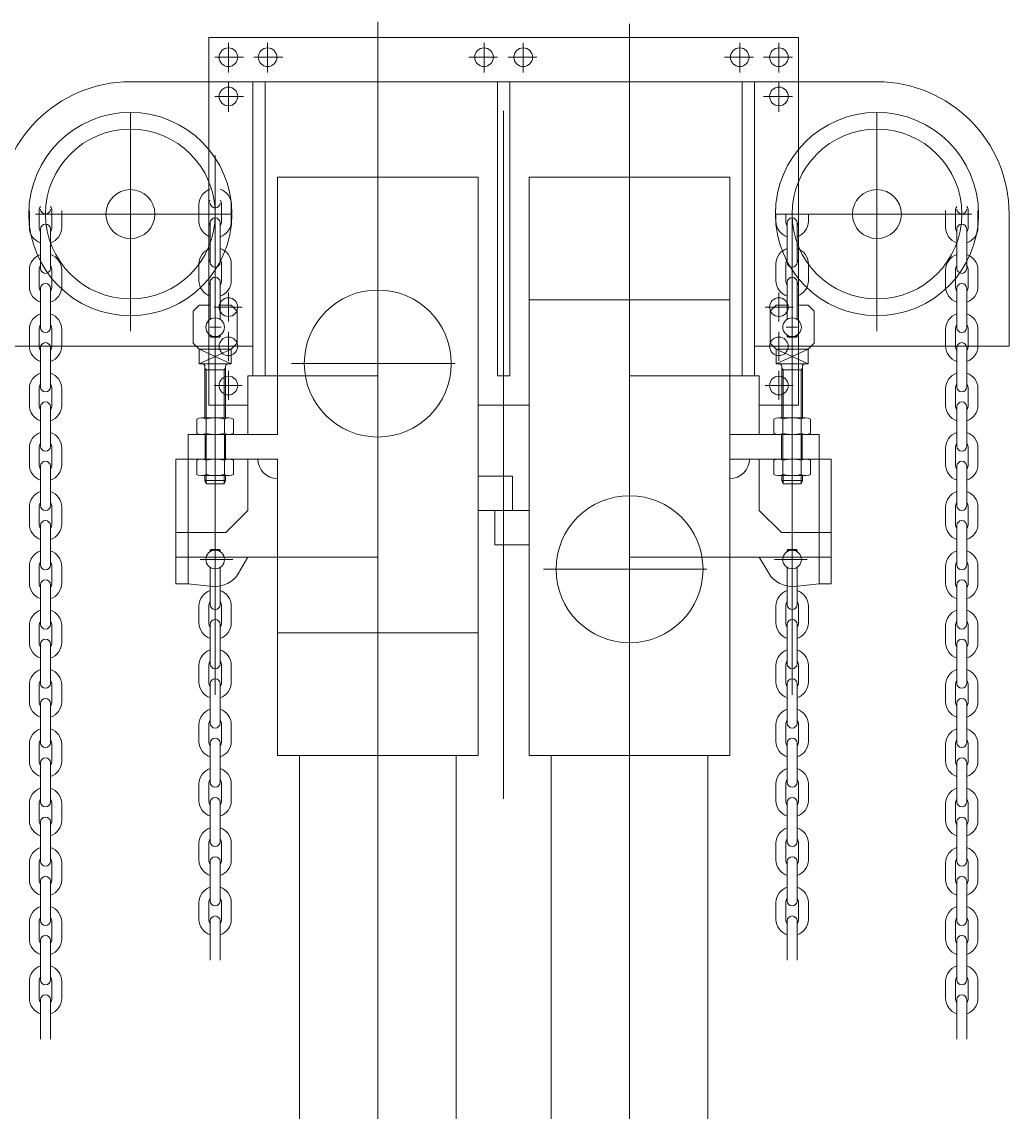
# Model space of a CAD drawing. Extents: x 475189 to 476029, y 1007718 to 1008015.
# Drawn here: x 475669.82 to 475680.63, y 1007773.97 to 1007785.9 of the extents above; entities that cross this region are included whole.
import ezdxf
from ezdxf.enums import TextEntityAlignment as Align

# ---------------------------------------------------------------- set-up
doc = ezdxf.new("R2010")
doc.units = 0
doc.header["$LTSCALE"] = 2
doc.header["$MEASUREMENT"] = 0
doc.layers.get('0').update_dxf_attribs({"linetype": 'CONTINUOUS', "lineweight": 0})
doc.layers.add('R.B', color=6, linetype='CONTINUOUS', lineweight=0)
doc.layers.add('TEXT', color=1, linetype='CONTINUOUS', lineweight=0)
doc.styles.add('ROMANS', font='ROMANS.SHX')
doc.styles.add('XT03_5', font='romans', dxfattribs={"width": 0.6, "height": 87.5})

# ---------------------------------------------------------------- blocks, each defined once
blk = doc.blocks.new('EXISTING')
at = {"color": 8}
for p, q in [((475673.721, 1007785.9), (475673.721, 1007758.638)), ((475676.477, 1007785.88), (475676.477, 1007758.583)), ((475671.872, 1007785.727), (475678.326, 1007785.727)), ((475671.872, 1007781.707), (475671.872, 1007785.727)), ((475672.086, 1007785.669), (475672.086, 1007785.346)), ((475672.515, 1007785.669), (475672.515, 1007785.346)), ((475674.884, 1007785.669), (475674.884, 1007785.346)), ((475675.313, 1007785.669), (475675.313, 1007785.346)), ((475677.683, 1007785.669), (475677.683, 1007785.346)), ((475678.112, 1007785.669), (475678.112, 1007785.346)), ((475678.326, 1007781.707), (475678.326, 1007785.727)), ((475671.937, 1007785.513), (475672.253, 1007785.513)), ((475672.366, 1007785.513), (475672.682, 1007785.513)), ((475675.033, 1007785.513), (475674.718, 1007785.513)), ((475675.462, 1007785.513), (475675.147, 1007785.513)), ((475677.832, 1007785.513), (475677.516, 1007785.513)), ((475678.261, 1007785.513), (475677.945, 1007785.513)), ((475672.354, 1007785.245), (475671.013, 1007785.245)), ((475672.086, 1007785.24), (475672.086, 1007784.917)), ((475672.354, 1007785.245), (475677.844, 1007785.245)), ((475672.354, 1007782.028), (475672.354, 1007785.245)), ((475672.488, 1007782.028), (475672.488, 1007785.245)), ((475675.032, 1007782.028), (475675.032, 1007785.245)), ((475675.166, 1007782.028), (475675.166, 1007785.245)), ((475677.71, 1007782.028), (475677.71, 1007785.245)), ((475677.844, 1007785.245), (475679.185, 1007785.245)), ((475677.844, 1007782.028), (475677.844, 1007785.245)), ((475678.112, 1007785.24), (475678.112, 1007784.917)), ((475671.937, 1007785.084), (475672.253, 1007785.084)), ((475678.261, 1007785.084), (475677.945, 1007785.084)), ((475671.013, 1007784.902), (475671.013, 1007782.517)), ((475675.099, 1007784.928), (475675.099, 1007777.401)), ((475679.185, 1007784.902), (475679.185, 1007782.517)), ((475671.941, 1007784.436), (475671.941, 1007778.539)), ((475672.622, 1007784.199), (475674.82, 1007784.199)), ((475672.622, 1007784.199), (475672.622, 1007782.028)), ((475674.82, 1007784.199), (475674.82, 1007777.873)), ((475675.378, 1007784.199), (475675.378, 1007777.873)), ((475677.576, 1007784.199), (475675.378, 1007784.199)), ((475677.576, 1007784.199), (475677.576, 1007782.028)), ((475671.764, 1007783.902), (475671.764, 1007783.717)), ((475671.871, 1007783.902), (475671.871, 1007783.717)), ((475672.011, 1007783.902), (475672.011, 1007783.717)), ((475672.118, 1007783.902), (475672.118, 1007783.717)), ((475678.326, 1007783.902), (475678.326, 1007783.717)), ((475669.907, 1007783.835), (475669.907, 1007783.65)), ((475669.974, 1007783.797), (475672.118, 1007783.797)), ((475670.014, 1007783.835), (475670.014, 1007783.65)), ((475670.153, 1007783.835), (475670.153, 1007783.65)), ((475670.261, 1007783.835), (475670.261, 1007783.65)), ((475680.224, 1007783.797), (475678.08, 1007783.797)), ((475678.08, 1007783.797), (475678.08, 1007783.717)), ((475678.187, 1007783.797), (475678.187, 1007783.717)), ((475678.256, 1007783.797), (475678.256, 1007778.539)), ((475678.434, 1007783.797), (475678.434, 1007783.717)), ((475679.937, 1007783.835), (475679.937, 1007783.65)), ((475680.044, 1007783.835), (475680.044, 1007783.65)), ((475680.184, 1007783.835), (475680.184, 1007783.65)), ((475680.291, 1007783.835), (475680.291, 1007783.65)), ((475680.633, 1007782.35), (475680.633, 1007783.797)), ((475670.03, 1007783.634), (475670.03, 1007783.202)), ((475670.137, 1007783.634), (475670.137, 1007783.202)), ((475671.888, 1007783.269), (475671.888, 1007783.701)), ((475671.995, 1007783.269), (475671.995, 1007783.701)), ((475678.203, 1007783.269), (475678.203, 1007783.701)), ((475678.31, 1007783.269), (475678.31, 1007783.701)), ((475680.06, 1007783.634), (475680.06, 1007783.202)), ((475680.168, 1007783.634), (475680.168, 1007783.202)), ((475669.907, 1007783.186), (475669.907, 1007783.001)), ((475670.014, 1007783.186), (475670.014, 1007783.001)), ((475670.153, 1007783.186), (475670.153, 1007783.001)), ((475670.261, 1007783.186), (475670.261, 1007783.001)), ((475671.764, 1007783.068), (475671.764, 1007783.253)), ((475671.871, 1007783.068), (475671.871, 1007783.253)), ((475672.011, 1007783.068), (475672.011, 1007783.253)), ((475672.118, 1007783.068), (475672.118, 1007783.253)), ((475678.08, 1007783.068), (475678.08, 1007783.253)), ((475678.187, 1007783.068), (475678.187, 1007783.253)), ((475678.326, 1007783.068), (475678.326, 1007783.253)), ((475678.434, 1007783.068), (475678.434, 1007783.253)), ((475679.937, 1007783.186), (475679.937, 1007783.001)), ((475680.044, 1007783.186), (475680.044, 1007783.001)), ((475680.184, 1007783.186), (475680.184, 1007783.001)), ((475680.291, 1007783.186), (475680.291, 1007783.001)), ((475671.888, 1007783.052), (475671.888, 1007782.646)), ((475671.995, 1007783.052), (475671.995, 1007782.646)), ((475678.203, 1007783.052), (475678.203, 1007782.646)), ((475678.31, 1007783.052), (475678.31, 1007782.646)), ((475670.03, 1007782.985), (475670.03, 1007782.554)), ((475670.137, 1007782.985), (475670.137, 1007782.554)), ((475672.086, 1007782.939), (475672.086, 1007782.62)), ((475678.112, 1007782.939), (475678.112, 1007782.62)), ((475680.06, 1007782.985), (475680.06, 1007782.554)), ((475680.168, 1007782.985), (475680.168, 1007782.554)), ((475671.767, 1007782.8), (475671.7, 1007782.733)), ((475671.767, 1007782.8), (475671.888, 1007782.8)), ((475671.995, 1007782.8), (475672.116, 1007782.8)), ((475672.116, 1007782.8), (475672.183, 1007782.733)), ((475677.576, 1007782.859), (475675.378, 1007782.859)), ((475678.082, 1007782.8), (475678.015, 1007782.733)), ((475678.203, 1007782.8), (475678.082, 1007782.8)), ((475678.431, 1007782.8), (475678.31, 1007782.8)), ((475678.431, 1007782.8), (475678.498, 1007782.733)), ((475671.7, 1007782.733), (475671.7, 1007782.385)), ((475671.929, 1007782.779), (475672.237, 1007782.779)), ((475672.183, 1007782.733), (475672.183, 1007782.385)), ((475678.269, 1007782.779), (475677.961, 1007782.779)), ((475678.015, 1007782.733), (475678.015, 1007782.385)), ((475678.498, 1007782.733), (475678.498, 1007782.385)), ((475671.884, 1007782.559), (475672.007, 1007782.559)), ((475678.314, 1007782.559), (475678.19, 1007782.559)), ((475669.907, 1007782.538), (475669.907, 1007782.353)), ((475670.014, 1007782.538), (475670.014, 1007782.353)), ((475670.153, 1007782.538), (475670.153, 1007782.353)), ((475670.261, 1007782.538), (475670.261, 1007782.353)), ((475671.888, 1007782.473), (475671.888, 1007782.457)), ((475671.888, 1007782.457), (475671.896, 1007782.449)), ((475671.995, 1007782.457), (475671.888, 1007782.457)), ((475671.987, 1007782.449), (475671.896, 1007782.449)), ((475671.987, 1007782.449), (475671.995, 1007782.457)), ((475671.995, 1007782.472), (475671.995, 1007782.457)), ((475672.086, 1007782.51), (475672.086, 1007782.192)), ((475678.112, 1007782.51), (475678.112, 1007782.192)), ((475678.203, 1007782.472), (475678.203, 1007782.457)), ((475678.203, 1007782.457), (475678.31, 1007782.457)), ((475678.211, 1007782.449), (475678.203, 1007782.457)), ((475678.211, 1007782.449), (475678.302, 1007782.449)), ((475678.31, 1007782.457), (475678.302, 1007782.449)), ((475678.31, 1007782.473), (475678.31, 1007782.457)), ((475679.937, 1007782.538), (475679.937, 1007782.353)), ((475680.044, 1007782.538), (475680.044, 1007782.353)), ((475680.184, 1007782.538), (475680.184, 1007782.353)), ((475680.291, 1007782.538), (475680.291, 1007782.353)), ((475669.565, 1007782.35), (475672.354, 1007782.35)), ((475670.03, 1007782.337), (475670.03, 1007781.905)), ((475670.137, 1007782.337), (475670.137, 1007781.905)), ((475671.767, 1007782.318), (475671.7, 1007782.385)), ((475672.116, 1007782.318), (475671.767, 1007782.157)), ((475672.116, 1007782.157), (475671.767, 1007782.318)), ((475671.767, 1007782.318), (475672.116, 1007782.318)), ((475671.767, 1007782.157), (475671.767, 1007782.318)), ((475671.929, 1007782.35), (475672.237, 1007782.35)), ((475672.116, 1007782.318), (475672.183, 1007782.385)), ((475672.116, 1007782.157), (475672.116, 1007782.318)), ((475680.633, 1007782.35), (475677.844, 1007782.35)), ((475678.269, 1007782.35), (475677.961, 1007782.35)), ((475678.082, 1007782.318), (475678.015, 1007782.385)), ((475678.431, 1007782.318), (475678.082, 1007782.318)), ((475678.082, 1007782.157), (475678.431, 1007782.318)), ((475678.082, 1007782.318), (475678.431, 1007782.157)), ((475678.082, 1007782.157), (475678.082, 1007782.318)), ((475678.431, 1007782.318), (475678.498, 1007782.385)), ((475678.431, 1007782.157), (475678.431, 1007782.318)), ((475680.06, 1007782.337), (475680.06, 1007781.905)), ((475680.168, 1007782.337), (475680.168, 1007781.905)), ((475671.767, 1007782.157), (475672.116, 1007782.157)), ((475671.829, 1007781.567), (475671.829, 1007782.13)), ((475671.829, 1007782.093), (475672.054, 1007782.093)), ((475671.842, 1007781.567), (475671.842, 1007782.093)), ((475672.041, 1007781.567), (475672.041, 1007782.093)), ((475672.054, 1007781.567), (475672.054, 1007782.13)), ((475672.086, 1007782.081), (475672.086, 1007781.766)), ((475672.778, 1007782.162), (475674.568, 1007782.162)), ((475678.431, 1007782.157), (475678.082, 1007782.157)), ((475678.112, 1007782.081), (475678.112, 1007781.766)), ((475678.144, 1007781.567), (475678.144, 1007782.13)), ((475678.369, 1007782.093), (475678.144, 1007782.093)), ((475678.157, 1007781.567), (475678.157, 1007782.093)), ((475678.356, 1007781.567), (475678.356, 1007782.093)), ((475678.369, 1007781.567), (475678.369, 1007782.13)), ((475672.3, 1007782.028), (475673.721, 1007782.028)), ((475672.3, 1007782.028), (475672.3, 1007781.385)), ((475672.3, 1007782.028), (475672.622, 1007782.028)), ((475672.622, 1007782.028), (475672.622, 1007781.385)), ((475673.721, 1007782.028), (475673.721, 1007780.045)), ((475675.032, 1007782.028), (475675.166, 1007782.028)), ((475676.477, 1007782.028), (475676.477, 1007780.045)), ((475677.897, 1007782.028), (475676.477, 1007782.028)), ((475677.576, 1007782.028), (475677.576, 1007781.385)), ((475677.576, 1007782.028), (475677.897, 1007782.028)), ((475677.897, 1007782.028), (475677.897, 1007781.385)), ((475669.907, 1007781.889), (475669.907, 1007781.704)), ((475670.014, 1007781.889), (475670.014, 1007781.704)), ((475670.153, 1007781.889), (475670.153, 1007781.704)), ((475670.261, 1007781.889), (475670.261, 1007781.704)), ((475671.929, 1007781.921), (475672.237, 1007781.921)), ((475678.269, 1007781.921), (475677.961, 1007781.921)), ((475679.937, 1007781.889), (475679.937, 1007781.704)), ((475680.044, 1007781.889), (475680.044, 1007781.704)), ((475680.184, 1007781.889), (475680.184, 1007781.704)), ((475680.291, 1007781.889), (475680.291, 1007781.704)), ((475670.03, 1007781.688), (475670.03, 1007781.256)), ((475670.137, 1007781.688), (475670.137, 1007781.256)), ((475671.872, 1007781.707), (475672.3, 1007781.707)), ((475674.82, 1007781.707), (475675.378, 1007781.707)), ((475677.897, 1007781.707), (475678.326, 1007781.707)), ((475680.06, 1007781.688), (475680.06, 1007781.256)), ((475680.168, 1007781.688), (475680.168, 1007781.256)), ((475671.74, 1007781.398), (475671.74, 1007781.554)), ((475672.092, 1007781.567), (475671.79, 1007781.567)), ((475671.841, 1007781.398), (475671.841, 1007781.554)), ((475672.042, 1007781.398), (475672.042, 1007781.554)), ((475672.142, 1007781.554), (475672.142, 1007781.398)), ((475678.055, 1007781.554), (475678.055, 1007781.398)), ((475678.106, 1007781.567), (475678.407, 1007781.567)), ((475678.156, 1007781.398), (475678.156, 1007781.554)), ((475678.357, 1007781.398), (475678.357, 1007781.554)), ((475678.458, 1007781.398), (475678.458, 1007781.554)), ((475671.646, 1007781.385), (475671.646, 1007779.75)), ((475671.646, 1007781.385), (475672.622, 1007781.385)), ((475671.83, 1007781.385), (475671.83, 1007781.117)), ((475671.843, 1007781.385), (475671.843, 1007781.117)), ((475672.042, 1007781.385), (475672.042, 1007781.117)), ((475672.055, 1007781.385), (475672.055, 1007781.117)), ((475677.576, 1007781.385), (475677.576, 1007781.117)), ((475678.551, 1007781.385), (475677.576, 1007781.385)), ((475678.142, 1007781.385), (475678.142, 1007781.117)), ((475678.155, 1007781.385), (475678.155, 1007781.117)), ((475678.354, 1007781.385), (475678.354, 1007781.117)), ((475678.367, 1007781.385), (475678.367, 1007781.117)), ((475678.551, 1007781.385), (475678.551, 1007779.75)), ((475669.907, 1007781.24), (475669.907, 1007781.055)), ((475670.014, 1007781.24), (475670.014, 1007781.055)), ((475670.153, 1007781.24), (475670.153, 1007781.055)), ((475670.261, 1007781.24), (475670.261, 1007781.055)), ((475679.937, 1007781.24), (475679.937, 1007781.055)), ((475680.044, 1007781.24), (475680.044, 1007781.055)), ((475680.184, 1007781.24), (475680.184, 1007781.055)), ((475680.291, 1007781.24), (475680.291, 1007781.055)), ((475670.03, 1007781.039), (475670.03, 1007780.608)), ((475670.137, 1007781.039), (475670.137, 1007780.608)), ((475671.512, 1007781.117), (475671.512, 1007779.75)), ((475671.512, 1007781.117), (475672.622, 1007781.117)), ((475671.74, 1007781.103), (475671.74, 1007780.948)), ((475671.841, 1007781.103), (475671.841, 1007780.948)), ((475672.042, 1007781.103), (475672.042, 1007780.948)), ((475672.142, 1007780.948), (475672.142, 1007781.103)), ((475672.3, 1007781.117), (475672.3, 1007780.554)), ((475672.622, 1007781.117), (475672.622, 1007780.045)), ((475677.576, 1007781.117), (475677.576, 1007780.045)), ((475678.685, 1007781.117), (475677.576, 1007781.117)), ((475677.897, 1007781.117), (475677.897, 1007780.554)), ((475678.055, 1007780.948), (475678.055, 1007781.103)), ((475678.156, 1007781.103), (475678.156, 1007780.948)), ((475678.357, 1007781.103), (475678.357, 1007780.948)), ((475678.458, 1007781.103), (475678.458, 1007780.948)), ((475678.685, 1007781.117), (475678.685, 1007779.75)), ((475680.06, 1007781.039), (475680.06, 1007780.608)), ((475680.168, 1007781.039), (475680.168, 1007780.608)), ((475672.092, 1007780.935), (475671.79, 1007780.935)), ((475671.829, 1007780.881), (475671.829, 1007780.935)), ((475671.829, 1007780.881), (475671.842, 1007780.846)), ((475671.829, 1007780.881), (475672.054, 1007780.881)), ((475671.842, 1007780.894), (475671.842, 1007780.935)), ((475671.842, 1007780.846), (475671.842, 1007780.927)), ((475672.041, 1007780.846), (475672.041, 1007780.935)), ((475672.054, 1007780.881), (475672.041, 1007780.846)), ((475672.054, 1007780.881), (475672.054, 1007780.935)), ((475674.82, 1007780.929), (475675.195, 1007780.929)), ((475675.195, 1007780.929), (475675.195, 1007780.554)), ((475678.106, 1007780.935), (475678.407, 1007780.935)), ((475678.144, 1007780.881), (475678.144, 1007780.935)), ((475678.369, 1007780.881), (475678.144, 1007780.881)), ((475678.144, 1007780.881), (475678.157, 1007780.846)), ((475678.157, 1007780.846), (475678.157, 1007780.935)), ((475678.356, 1007780.894), (475678.356, 1007780.935)), ((475678.356, 1007780.846), (475678.356, 1007780.927)), ((475678.369, 1007780.881), (475678.356, 1007780.846)), ((475678.369, 1007780.881), (475678.369, 1007780.935)), ((475671.842, 1007780.846), (475672.041, 1007780.846)), ((475678.356, 1007780.846), (475678.157, 1007780.846)), ((475669.907, 1007780.592), (475669.907, 1007780.407)), ((475670.014, 1007780.592), (475670.014, 1007780.407)), ((475670.153, 1007780.592), (475670.153, 1007780.407)), ((475670.261, 1007780.592), (475670.261, 1007780.407)), ((475672.3, 1007780.554), (475672.059, 1007780.313)), ((475674.82, 1007780.554), (475675.378, 1007780.554)), ((475675.002, 1007780.554), (475675.002, 1007780.179)), ((475677.897, 1007780.554), (475678.139, 1007780.313)), ((475679.937, 1007780.592), (475679.937, 1007780.407)), ((475680.044, 1007780.592), (475680.044, 1007780.407)), ((475680.184, 1007780.592), (475680.184, 1007780.407)), ((475680.291, 1007780.592), (475680.291, 1007780.407)), ((475670.03, 1007780.39), (475670.03, 1007779.959)), ((475670.137, 1007780.39), (475670.137, 1007779.959)), ((475671.512, 1007780.313), (475672.059, 1007780.313)), ((475678.685, 1007780.313), (475678.139, 1007780.313)), ((475680.06, 1007780.39), (475680.06, 1007779.959)), ((475680.168, 1007780.39), (475680.168, 1007779.959)), ((475675.002, 1007780.179), (475675.378, 1007780.179)), ((475671.512, 1007780.045), (475672.3, 1007780.045)), ((475671.888, 1007780.12), (475671.896, 1007780.128)), ((475671.995, 1007780.12), (475671.888, 1007780.12)), ((475671.888, 1007780.104), (475671.888, 1007780.12)), ((475671.987, 1007780.128), (475671.896, 1007780.128)), ((475671.987, 1007780.128), (475671.995, 1007780.12)), ((475671.995, 1007780.105), (475671.995, 1007780.12)), ((475672.3, 1007780.045), (475672.197, 1007779.869)), ((475672.3, 1007780.045), (475673.721, 1007780.045)), ((475672.622, 1007780.045), (475672.622, 1007777.873)), ((475677.897, 1007780.045), (475676.477, 1007780.045)), ((475677.576, 1007780.045), (475677.576, 1007777.873)), ((475678.685, 1007780.045), (475677.897, 1007780.045)), ((475677.897, 1007780.045), (475678.001, 1007779.869)), ((475678.211, 1007780.128), (475678.203, 1007780.12)), ((475678.203, 1007780.12), (475678.31, 1007780.12)), ((475678.203, 1007780.105), (475678.203, 1007780.12)), ((475678.211, 1007780.128), (475678.302, 1007780.128)), ((475678.31, 1007780.12), (475678.302, 1007780.128)), ((475678.31, 1007780.104), (475678.31, 1007780.12)), ((475669.907, 1007779.943), (475669.907, 1007779.758)), ((475670.014, 1007779.943), (475670.014, 1007779.758)), ((475670.153, 1007779.943), (475670.153, 1007779.758)), ((475670.261, 1007779.943), (475670.261, 1007779.758)), ((475671.776, 1007780.018), (475672.135, 1007780.018)), ((475671.888, 1007779.525), (475671.888, 1007779.931)), ((475671.995, 1007779.525), (475671.995, 1007779.931)), ((475678.422, 1007780.018), (475678.063, 1007780.018)), ((475678.203, 1007779.525), (475678.203, 1007779.931)), ((475678.31, 1007779.525), (475678.31, 1007779.931)), ((475679.937, 1007779.943), (475679.937, 1007779.758)), ((475680.044, 1007779.943), (475680.044, 1007779.758)), ((475680.184, 1007779.943), (475680.184, 1007779.758)), ((475680.291, 1007779.943), (475680.291, 1007779.758)), ((475675.534, 1007779.911), (475677.324, 1007779.911)), ((475670.03, 1007779.742), (475670.03, 1007779.31)), ((475670.137, 1007779.742), (475670.137, 1007779.31)), ((475671.512, 1007779.75), (475671.646, 1007779.75)), ((475671.646, 1007779.75), (475671.915, 1007779.724)), ((475678.551, 1007779.75), (475678.283, 1007779.724)), ((475678.685, 1007779.75), (475678.551, 1007779.75)), ((475680.06, 1007779.742), (475680.06, 1007779.31)), ((475680.168, 1007779.742), (475680.168, 1007779.31)), ((475671.764, 1007779.509), (475671.764, 1007779.324)), ((475671.871, 1007779.509), (475671.871, 1007779.324)), ((475672.011, 1007779.509), (475672.011, 1007779.324)), ((475672.118, 1007779.509), (475672.118, 1007779.324)), ((475678.08, 1007779.509), (475678.08, 1007779.324)), ((475678.187, 1007779.509), (475678.187, 1007779.324)), ((475678.326, 1007779.509), (475678.326, 1007779.324)), ((475678.434, 1007779.509), (475678.434, 1007779.324)), ((475669.907, 1007779.294), (475669.907, 1007779.109)), ((475670.014, 1007779.294), (475670.014, 1007779.109)), ((475670.153, 1007779.294), (475670.153, 1007779.109)), ((475670.261, 1007779.294), (475670.261, 1007779.109)), ((475671.888, 1007779.308), (475671.888, 1007778.876)), ((475671.995, 1007779.308), (475671.995, 1007778.876)), ((475672.622, 1007779.214), (475674.82, 1007779.214)), ((475678.203, 1007779.308), (475678.203, 1007778.876)), ((475678.31, 1007779.308), (475678.31, 1007778.876)), ((475679.937, 1007779.294), (475679.937, 1007779.109)), ((475680.044, 1007779.294), (475680.044, 1007779.109)), ((475680.184, 1007779.294), (475680.184, 1007779.109)), ((475680.291, 1007779.294), (475680.291, 1007779.109)), ((475670.03, 1007779.093), (475670.03, 1007778.662)), ((475670.137, 1007779.093), (475670.137, 1007778.662)), ((475680.06, 1007779.093), (475680.06, 1007778.662)), ((475680.168, 1007779.093), (475680.168, 1007778.662)), ((475671.764, 1007778.86), (475671.764, 1007778.675)), ((475671.871, 1007778.86), (475671.871, 1007778.675)), ((475672.011, 1007778.86), (475672.011, 1007778.675)), ((475672.118, 1007778.86), (475672.118, 1007778.675)), ((475678.08, 1007778.86), (475678.08, 1007778.675)), ((475678.187, 1007778.86), (475678.187, 1007778.675)), ((475678.326, 1007778.86), (475678.326, 1007778.675)), ((475678.434, 1007778.86), (475678.434, 1007778.675)), ((475669.907, 1007778.645), (475669.907, 1007778.461)), ((475670.014, 1007778.645), (475670.014, 1007778.461)), ((475670.153, 1007778.645), (475670.153, 1007778.461)), ((475670.261, 1007778.645), (475670.261, 1007778.461)), ((475671.888, 1007778.659), (475671.888, 1007778.227)), ((475671.995, 1007778.659), (475671.995, 1007778.227)), ((475678.203, 1007778.659), (475678.203, 1007778.227)), ((475678.31, 1007778.659), (475678.31, 1007778.227)), ((475679.937, 1007778.645), (475679.937, 1007778.461)), ((475680.044, 1007778.645), (475680.044, 1007778.461)), ((475680.184, 1007778.645), (475680.184, 1007778.461)), ((475680.291, 1007778.645), (475680.291, 1007778.461)), ((475670.03, 1007778.444), (475670.03, 1007778.013)), ((475670.137, 1007778.444), (475670.137, 1007778.013)), ((475680.06, 1007778.444), (475680.06, 1007778.013)), ((475680.168, 1007778.444), (475680.168, 1007778.013)), ((475671.764, 1007778.211), (475671.764, 1007778.026)), ((475671.871, 1007778.211), (475671.871, 1007778.026)), ((475672.011, 1007778.211), (475672.011, 1007778.026)), ((475672.118, 1007778.211), (475672.118, 1007778.026)), ((475678.08, 1007778.211), (475678.08, 1007778.026)), ((475678.187, 1007778.211), (475678.187, 1007778.026)), ((475678.326, 1007778.211), (475678.326, 1007778.026)), ((475678.434, 1007778.211), (475678.434, 1007778.026)), ((475669.907, 1007777.997), (475669.907, 1007777.812)), ((475670.014, 1007777.997), (475670.014, 1007777.812)), ((475670.153, 1007777.997), (475670.153, 1007777.812)), ((475670.261, 1007777.997), (475670.261, 1007777.812)), ((475671.888, 1007778.01), (475671.888, 1007777.579)), ((475671.995, 1007778.01), (475671.995, 1007777.579)), ((475678.203, 1007778.01), (475678.203, 1007777.579)), ((475678.31, 1007778.01), (475678.31, 1007777.579)), ((475679.937, 1007777.997), (475679.937, 1007777.812)), ((475680.044, 1007777.997), (475680.044, 1007777.812)), ((475680.184, 1007777.997), (475680.184, 1007777.812)), ((475680.291, 1007777.997), (475680.291, 1007777.812)), ((475670.03, 1007777.796), (475670.03, 1007777.364)), ((475670.137, 1007777.796), (475670.137, 1007777.364)), ((475672.622, 1007777.873), (475674.82, 1007777.873)), ((475672.863, 1007777.873), (475672.863, 1007765.436)), ((475674.579, 1007777.873), (475674.579, 1007765.436)), ((475677.576, 1007777.873), (475675.378, 1007777.873)), ((475675.619, 1007777.873), (475675.619, 1007765.436)), ((475677.334, 1007777.873), (475677.334, 1007765.436)), ((475680.06, 1007777.796), (475680.06, 1007777.364)), ((475680.168, 1007777.796), (475680.168, 1007777.364)), ((475671.764, 1007777.563), (475671.764, 1007777.378)), ((475671.871, 1007777.563), (475671.871, 1007777.378)), ((475672.011, 1007777.563), (475672.011, 1007777.378)), ((475672.118, 1007777.563), (475672.118, 1007777.378)), ((475678.08, 1007777.563), (475678.08, 1007777.378)), ((475678.187, 1007777.563), (475678.187, 1007777.378)), ((475678.326, 1007777.563), (475678.326, 1007777.378)), ((475678.434, 1007777.563), (475678.434, 1007777.378)), ((475669.907, 1007777.348), (475669.907, 1007777.163)), ((475670.014, 1007777.348), (475670.014, 1007777.163)), ((475670.153, 1007777.348), (475670.153, 1007777.163)), ((475670.261, 1007777.348), (475670.261, 1007777.163)), ((475671.888, 1007777.362), (475671.888, 1007776.93)), ((475671.995, 1007777.362), (475671.995, 1007776.93)), ((475678.203, 1007777.362), (475678.203, 1007776.93)), ((475678.31, 1007777.362), (475678.31, 1007776.93)), ((475679.937, 1007777.348), (475679.937, 1007777.163)), ((475680.044, 1007777.348), (475680.044, 1007777.163)), ((475680.184, 1007777.348), (475680.184, 1007777.163)), ((475680.291, 1007777.348), (475680.291, 1007777.163)), ((475670.03, 1007777.147), (475670.03, 1007776.716)), ((475670.137, 1007777.147), (475670.137, 1007776.716)), ((475680.06, 1007777.147), (475680.06, 1007776.716)), ((475680.168, 1007777.147), (475680.168, 1007776.716)), ((475671.764, 1007776.914), (475671.764, 1007776.729)), ((475671.871, 1007776.914), (475671.871, 1007776.729)), ((475672.011, 1007776.914), (475672.011, 1007776.729)), ((475672.118, 1007776.914), (475672.118, 1007776.729)), ((475678.08, 1007776.914), (475678.08, 1007776.729)), ((475678.187, 1007776.914), (475678.187, 1007776.729)), ((475678.326, 1007776.914), (475678.326, 1007776.729)), ((475678.434, 1007776.914), (475678.434, 1007776.729)), ((475671.888, 1007776.713), (475671.888, 1007776.281)), ((475671.995, 1007776.713), (475671.995, 1007776.281)), ((475678.203, 1007776.713), (475678.203, 1007776.281)), ((475678.31, 1007776.713), (475678.31, 1007776.281)), ((475669.907, 1007776.699), (475669.907, 1007776.514)), ((475670.014, 1007776.699), (475670.014, 1007776.514)), ((475670.153, 1007776.699), (475670.153, 1007776.514)), ((475670.261, 1007776.699), (475670.261, 1007776.514)), ((475679.937, 1007776.699), (475679.937, 1007776.514)), ((475680.044, 1007776.699), (475680.044, 1007776.514)), ((475680.184, 1007776.699), (475680.184, 1007776.514)), ((475680.291, 1007776.699), (475680.291, 1007776.514)), ((475670.03, 1007776.498), (475670.03, 1007776.067)), ((475670.137, 1007776.498), (475670.137, 1007776.067)), ((475680.06, 1007776.498), (475680.06, 1007776.067)), ((475680.168, 1007776.498), (475680.168, 1007776.067)), ((475671.764, 1007776.265), (475671.764, 1007776.08)), ((475671.871, 1007776.265), (475671.871, 1007776.08)), ((475672.011, 1007776.265), (475672.011, 1007776.08)), ((475672.118, 1007776.265), (475672.118, 1007776.08)), ((475678.08, 1007776.265), (475678.08, 1007776.08)), ((475678.187, 1007776.265), (475678.187, 1007776.08)), ((475678.326, 1007776.265), (475678.326, 1007776.08)), ((475678.434, 1007776.265), (475678.434, 1007776.08)), ((475669.907, 1007776.051), (475669.907, 1007775.866)), ((475670.014, 1007776.051), (475670.014, 1007775.866)), ((475670.153, 1007776.051), (475670.153, 1007775.866)), ((475670.261, 1007776.051), (475670.261, 1007775.866)), ((475671.888, 1007776.064), (475671.888, 1007775.633)), ((475671.995, 1007776.064), (475671.995, 1007775.633)), ((475678.203, 1007776.064), (475678.203, 1007775.633)), ((475678.31, 1007776.064), (475678.31, 1007775.633)), ((475679.937, 1007776.051), (475679.937, 1007775.866)), ((475680.044, 1007776.051), (475680.044, 1007775.866)), ((475680.184, 1007776.051), (475680.184, 1007775.866)), ((475680.291, 1007776.051), (475680.291, 1007775.866)), ((475670.03, 1007775.85), (475670.03, 1007775.418)), ((475670.137, 1007775.85), (475670.137, 1007775.418)), ((475680.06, 1007775.85), (475680.06, 1007775.418)), ((475680.168, 1007775.85), (475680.168, 1007775.418)), ((475669.907, 1007775.402), (475669.907, 1007775.217)), ((475670.014, 1007775.402), (475670.014, 1007775.217)), ((475670.153, 1007775.402), (475670.153, 1007775.217)), ((475670.261, 1007775.402), (475670.261, 1007775.217)), ((475679.937, 1007775.402), (475679.937, 1007775.217)), ((475680.044, 1007775.402), (475680.044, 1007775.217)), ((475680.184, 1007775.402), (475680.184, 1007775.217)), ((475680.291, 1007775.402), (475680.291, 1007775.217)), ((475670.03, 1007775.201), (475670.03, 1007774.769)), ((475670.137, 1007775.201), (475670.137, 1007774.769)), ((475680.06, 1007775.201), (475680.06, 1007774.769)), ((475680.168, 1007775.201), (475680.168, 1007774.769))]:
    blk.add_line(p, q, dxfattribs=at)
for centre, radius in [((475672.086, 1007785.513), 0.102), ((475672.515, 1007785.513), 0.102), ((475674.884, 1007785.513), 0.102), ((475675.313, 1007785.513), 0.102), ((475677.683, 1007785.513), 0.102), ((475678.112, 1007785.513), 0.102), ((475672.086, 1007785.084), 0.102), ((475678.112, 1007785.084), 0.102), ((475671.013, 1007783.797), 1.112), ((475679.185, 1007783.797), 1.112), ((475671.013, 1007783.797), 0.929), ((475679.185, 1007783.797), 0.929), ((475671.013, 1007783.797), 0.268), ((475679.185, 1007783.797), 0.268), ((475673.721, 1007782.162), 0.804), ((475672.086, 1007782.779), 0.102), ((475678.112, 1007782.779), 0.102), ((475671.941, 1007782.559), 0.102), ((475678.256, 1007782.559), 0.102), ((475672.086, 1007782.35), 0.102), ((475678.112, 1007782.35), 0.102), ((475672.086, 1007781.921), 0.102), ((475678.112, 1007781.921), 0.102), ((475676.477, 1007779.911), 0.804), ((475671.941, 1007780.018), 0.102), ((475678.256, 1007780.018), 0.102)]:
    blk.add_circle(centre, radius, dxfattribs=at)
for centre, radius, start, end in [((475671.013, 1007783.797), 1.447, 90, 180), ((475679.185, 1007783.797), 1.447, 0, 90), ((475671.941, 1007783.902), 0.177, 107.6397, 180), ((475671.941, 1007783.902), 0.177, 0, 72.3603), ((475670.084, 1007783.835), 0.0697, 140.2849, 180), ((475670.084, 1007783.835), 0.0697, 0, 39.7151), ((475671.941, 1007783.902), 0.0697, 140.2849, 180), ((475671.941, 1007783.918), 0.0536, 180, 0), ((475671.941, 1007783.902), 0.0697, 0, 39.7151), ((475680.114, 1007783.835), 0.0697, 140.2849, 180), ((475680.114, 1007783.835), 0.0697, 0, 39.7151), ((475670.084, 1007783.851), 0.0536, 180, 0), ((475671.941, 1007783.701), 0.0536, 0, 180), ((475678.257, 1007783.701), 0.0536, 0, 180), ((475680.114, 1007783.851), 0.0536, 180, 0), ((475670.084, 1007783.65), 0.177, 180, 252.3603), ((475670.084, 1007783.65), 0.0697, 180, 219.7151), ((475670.084, 1007783.634), 0.0536, 0, 180), ((475670.084, 1007783.65), 0.0697, 320.2849, 0), ((475670.084, 1007783.65), 0.177, 287.6397, 0), ((475671.941, 1007783.717), 0.177, 180, 252.3603), ((475671.941, 1007783.717), 0.0697, 180, 219.7151), ((475671.941, 1007783.717), 0.177, 287.6397, 0), ((475671.941, 1007783.717), 0.0697, 320.2849, 0), ((475678.257, 1007783.717), 0.177, 180, 252.3603), ((475678.257, 1007783.717), 0.0697, 180, 219.7151), ((475678.257, 1007783.717), 0.177, 287.6397, 0), ((475678.257, 1007783.717), 0.0697, 320.2849, 0), ((475680.114, 1007783.65), 0.177, 180, 252.3603), ((475680.114, 1007783.65), 0.0697, 180, 219.7151), ((475680.114, 1007783.634), 0.0536, 0, 180), ((475680.114, 1007783.65), 0.177, 287.6397, 0), ((475680.114, 1007783.65), 0.0697, 320.2849, 0), ((475671.941, 1007783.253), 0.177, 107.6397, 180), ((475671.941, 1007783.253), 0.177, 0, 72.3603), ((475678.257, 1007783.253), 0.177, 107.6397, 180), ((475678.257, 1007783.253), 0.177, 0, 72.3603), ((475670.084, 1007783.186), 0.177, 107.6397, 180), ((475670.084, 1007783.186), 0.177, 0, 72.3603), ((475671.941, 1007783.253), 0.0697, 140.2849, 180), ((475671.941, 1007783.269), 0.0536, 180, 0), ((475671.941, 1007783.253), 0.0697, 0, 39.7151), ((475678.257, 1007783.253), 0.0697, 140.2849, 180), ((475678.257, 1007783.269), 0.0536, 180, 0), ((475678.257, 1007783.253), 0.0697, 0, 39.7151), ((475680.114, 1007783.186), 0.177, 107.6397, 180), ((475680.114, 1007783.186), 0.177, 0, 72.3603), ((475670.084, 1007783.186), 0.0697, 140.2849, 180), ((475670.084, 1007783.202), 0.0536, 180, 0), ((475670.084, 1007783.186), 0.0697, 0, 39.7151), ((475680.114, 1007783.186), 0.0697, 140.2849, 180), ((475680.114, 1007783.202), 0.0536, 180, 0), ((475680.114, 1007783.186), 0.0697, 0, 39.7151), ((475670.084, 1007782.985), 0.0536, 0, 180), ((475671.941, 1007783.068), 0.177, 180, 252.3603), ((475671.941, 1007783.068), 0.0697, 180, 219.7151), ((475671.941, 1007783.052), 0.0536, 0, 180), ((475671.941, 1007783.068), 0.177, 287.6397, 0), ((475671.941, 1007783.068), 0.0697, 320.2849, 0), ((475678.257, 1007783.068), 0.177, 180, 252.3603), ((475678.257, 1007783.068), 0.0697, 180, 219.7151), ((475678.257, 1007783.052), 0.0536, 0, 180), ((475678.257, 1007783.068), 0.177, 287.6397, 0), ((475678.257, 1007783.068), 0.0697, 320.2849, 0), ((475680.114, 1007782.985), 0.0536, 0, 180), ((475670.084, 1007783.001), 0.177, 180, 252.3603), ((475670.084, 1007783.001), 0.0697, 180, 219.7151), ((475670.084, 1007783.001), 0.0697, 320.2849, 0), ((475670.084, 1007783.001), 0.177, 287.6397, 0), ((475680.114, 1007783.001), 0.177, 180, 252.3603), ((475680.114, 1007783.001), 0.0697, 180, 219.7151), ((475680.114, 1007783.001), 0.0697, 320.2849, 0), ((475680.114, 1007783.001), 0.177, 287.6397, 0), ((475670.084, 1007782.538), 0.177, 107.6397, 180), ((475670.084, 1007782.538), 0.177, 0, 72.3603), ((475680.114, 1007782.538), 0.177, 107.6397, 180), ((475680.114, 1007782.538), 0.177, 0, 72.3603), ((475670.084, 1007782.538), 0.0697, 140.2849, 180), ((475670.084, 1007782.554), 0.0536, 180, 0), ((475670.084, 1007782.538), 0.0697, 0, 39.7151), ((475680.114, 1007782.538), 0.0697, 140.2849, 180), ((475680.114, 1007782.554), 0.0536, 180, 0), ((475680.114, 1007782.538), 0.0697, 0, 39.7151), ((475670.084, 1007782.353), 0.177, 180, 252.3603), ((475670.084, 1007782.353), 0.0697, 180, 219.7151), ((475670.084, 1007782.337), 0.0536, 0, 180), ((475670.084, 1007782.353), 0.0697, 320.2849, 0), ((475670.084, 1007782.353), 0.177, 287.6397, 0), ((475680.114, 1007782.353), 0.177, 180, 252.3603), ((475680.114, 1007782.353), 0.0697, 180, 219.7151), ((475680.114, 1007782.337), 0.0536, 0, 180), ((475680.114, 1007782.353), 0.177, 287.6397, 0), ((475680.114, 1007782.353), 0.0697, 320.2849, 0), ((475671.802, 1007782.13), 0.0268, 0, 90), ((475671.829, 1007782.093), 0.0131, 0, 90), ((475672.054, 1007782.093), 0.0131, 90, 180), ((475672.081, 1007782.13), 0.0268, 90, 180), ((475678.117, 1007782.13), 0.0268, 0, 90), ((475678.144, 1007782.093), 0.0131, 0, 90), ((475678.369, 1007782.093), 0.0131, 90, 180), ((475678.396, 1007782.13), 0.0268, 90, 180), ((475670.084, 1007781.889), 0.177, 107.6397, 180), ((475670.084, 1007781.889), 0.177, 0, 72.3603), ((475680.114, 1007781.889), 0.177, 107.6397, 180), ((475680.114, 1007781.889), 0.177, 0, 72.3603), ((475670.084, 1007781.889), 0.0697, 140.2849, 180), ((475670.084, 1007781.905), 0.0536, 180, 0), ((475670.084, 1007781.889), 0.0697, 0, 39.7151), ((475680.114, 1007781.889), 0.0697, 140.2849, 180), ((475680.114, 1007781.905), 0.0536, 180, 0), ((475680.114, 1007781.889), 0.0697, 0, 39.7151), ((475670.084, 1007781.688), 0.0536, 0, 180), ((475680.114, 1007781.688), 0.0536, 0, 180), ((475670.084, 1007781.704), 0.177, 180, 252.3603), ((475670.084, 1007781.704), 0.0697, 180, 219.7151), ((475670.084, 1007781.704), 0.0697, 320.2849, 0), ((475670.084, 1007781.704), 0.177, 287.6397, 0), ((475680.114, 1007781.704), 0.177, 180, 252.3603), ((475680.114, 1007781.704), 0.0697, 180, 219.7151), ((475680.114, 1007781.704), 0.0697, 320.2849, 0), ((475680.114, 1007781.704), 0.177, 287.6397, 0), ((475671.79, 1007781.467), 0.101, 60, 120), ((475671.941, 1007781.185), 0.382, 74.7385, 105.2615), ((475672.092, 1007781.467), 0.101, 60, 120), ((475678.106, 1007781.467), 0.101, 60, 120), ((475678.257, 1007781.185), 0.382, 74.7385, 105.2615), ((475678.407, 1007781.467), 0.101, 60, 120), ((475670.084, 1007781.24), 0.177, 107.6397, 180), ((475670.084, 1007781.24), 0.177, 0, 72.3603), ((475671.79, 1007781.486), 0.101, 240, 300), ((475671.941, 1007781.767), 0.382, 254.7385, 285.2615), ((475672.092, 1007781.486), 0.101, 240, 300), ((475678.106, 1007781.486), 0.101, 240, 300), ((475678.257, 1007781.767), 0.382, 254.7385, 285.2615), ((475678.407, 1007781.486), 0.101, 240, 300), ((475680.114, 1007781.24), 0.177, 107.6397, 180), ((475680.114, 1007781.24), 0.177, 0, 72.3603), ((475670.084, 1007781.24), 0.0697, 140.2849, 180), ((475670.084, 1007781.256), 0.0536, 180, 0), ((475670.084, 1007781.24), 0.0697, 0, 39.7151), ((475680.114, 1007781.24), 0.0697, 140.2849, 180), ((475680.114, 1007781.256), 0.0536, 180, 0), ((475680.114, 1007781.24), 0.0697, 0, 39.7151), ((475670.084, 1007781.055), 0.177, 180, 252.3603), ((475670.084, 1007781.055), 0.0697, 180, 219.7151), ((475670.084, 1007781.039), 0.0536, 0, 180), ((475670.084, 1007781.055), 0.0697, 320.2849, 0), ((475670.084, 1007781.055), 0.177, 287.6397, 0), ((475671.79, 1007781.016), 0.101, 60, 120), ((475671.941, 1007780.735), 0.382, 74.7385, 105.2615), ((475672.092, 1007781.016), 0.101, 60, 120), ((475672.622, 1007781.117), 0.214, 180, 270), ((475677.576, 1007781.117), 0.214, 270, 0), ((475678.106, 1007781.016), 0.101, 60, 120), ((475678.257, 1007780.735), 0.382, 74.7385, 105.2615), ((475678.407, 1007781.016), 0.101, 60, 120), ((475680.114, 1007781.055), 0.177, 180, 252.3603), ((475680.114, 1007781.055), 0.0697, 180, 219.7151), ((475680.114, 1007781.039), 0.0536, 0, 180), ((475680.114, 1007781.055), 0.177, 287.6397, 0), ((475680.114, 1007781.055), 0.0697, 320.2849, 0), ((475671.79, 1007781.035), 0.101, 240, 300), ((475671.941, 1007781.317), 0.382, 254.7385, 285.2615), ((475672.092, 1007781.035), 0.101, 240, 300), ((475678.106, 1007781.035), 0.101, 240, 300), ((475678.257, 1007781.317), 0.382, 254.7385, 285.2615), ((475678.407, 1007781.035), 0.101, 240, 300), ((475670.084, 1007780.592), 0.177, 107.6397, 180), ((475670.084, 1007780.592), 0.177, 0, 72.3603), ((475680.114, 1007780.592), 0.177, 107.6397, 180), ((475680.114, 1007780.592), 0.177, 0, 72.3603), ((475670.084, 1007780.592), 0.0697, 140.2849, 180), ((475670.084, 1007780.608), 0.0536, 180, 0), ((475670.084, 1007780.592), 0.0697, 0, 39.7151), ((475680.114, 1007780.592), 0.0697, 140.2849, 180), ((475680.114, 1007780.608), 0.0536, 180, 0), ((475680.114, 1007780.592), 0.0697, 0, 39.7151), ((475670.084, 1007780.407), 0.177, 180, 252.3603), ((475670.084, 1007780.407), 0.0697, 180, 219.7151), ((475670.084, 1007780.39), 0.0536, 0, 180), ((475670.084, 1007780.407), 0.0697, 320.2849, 0), ((475670.084, 1007780.407), 0.177, 287.6397, 0), ((475680.114, 1007780.407), 0.177, 180, 252.3603), ((475680.114, 1007780.407), 0.0697, 180, 219.7151), ((475680.114, 1007780.39), 0.0536, 0, 180), ((475680.114, 1007780.407), 0.177, 287.6397, 0), ((475680.114, 1007780.407), 0.0697, 320.2849, 0), ((475670.084, 1007779.943), 0.177, 107.6397, 180), ((475670.084, 1007779.943), 0.177, 0, 72.3603), ((475680.114, 1007779.943), 0.177, 107.6397, 180), ((475680.114, 1007779.943), 0.177, 0, 72.3603), ((475670.084, 1007779.943), 0.0697, 140.2849, 180), ((475670.084, 1007779.959), 0.0536, 180, 0), ((475670.084, 1007779.943), 0.0697, 0, 39.7151), ((475680.114, 1007779.943), 0.0697, 140.2849, 180), ((475680.114, 1007779.959), 0.0536, 180, 0), ((475680.114, 1007779.943), 0.0697, 0, 39.7151), ((475671.943, 1007780.018), 0.295, 264.5766, 329.5816), ((475678.255, 1007780.018), 0.295, 210.4184, 275.4234), ((475670.084, 1007779.758), 0.177, 180, 252.3603), ((475670.084, 1007779.758), 0.0697, 180, 219.7151), ((475670.084, 1007779.742), 0.0536, 0, 180), ((475670.084, 1007779.758), 0.0697, 320.2849, 0), ((475670.084, 1007779.758), 0.177, 287.6397, 0), ((475680.114, 1007779.758), 0.177, 180, 252.3603), ((475680.114, 1007779.758), 0.0697, 180, 219.7151), ((475680.114, 1007779.742), 0.0536, 0, 180), ((475680.114, 1007779.758), 0.0697, 320.2849, 0), ((475680.114, 1007779.758), 0.177, 287.6397, 0), ((475671.941, 1007779.509), 0.177, 107.6397, 180), ((475671.941, 1007779.509), 0.177, 0, 72.3603), ((475678.257, 1007779.509), 0.177, 107.6397, 180), ((475678.257, 1007779.509), 0.177, 0, 72.3603), ((475670.084, 1007779.294), 0.177, 107.6397, 180), ((475670.084, 1007779.294), 0.177, 0, 72.3603), ((475671.941, 1007779.509), 0.0697, 140.2849, 180), ((475671.941, 1007779.525), 0.0536, 180, 0), ((475671.941, 1007779.509), 0.0697, 0, 39.7151), ((475678.257, 1007779.509), 0.0697, 140.2849, 180), ((475678.257, 1007779.525), 0.0536, 180, 0), ((475678.257, 1007779.509), 0.0697, 0, 39.7151), ((475680.114, 1007779.294), 0.177, 107.6397, 180), ((475680.114, 1007779.294), 0.177, 0, 72.3603), ((475670.084, 1007779.294), 0.0697, 140.2849, 180), ((475670.084, 1007779.294), 0.0697, 0, 39.7151), ((475671.941, 1007779.308), 0.0536, 0, 180), ((475678.257, 1007779.308), 0.0536, 0, 180), ((475680.114, 1007779.294), 0.0697, 140.2849, 180), ((475680.114, 1007779.294), 0.0697, 0, 39.7151), ((475670.084, 1007779.31), 0.0536, 180, 0), ((475671.941, 1007779.324), 0.177, 180, 252.3603), ((475671.941, 1007779.324), 0.0697, 180, 219.7151), ((475671.941, 1007779.324), 0.177, 287.6397, 0), ((475671.941, 1007779.324), 0.0697, 320.2849, 0), ((475678.257, 1007779.324), 0.177, 180, 252.3603), ((475678.257, 1007779.324), 0.0697, 180, 219.7151), ((475678.257, 1007779.324), 0.0697, 320.2849, 0), ((475678.257, 1007779.324), 0.177, 287.6397, 0), ((475680.114, 1007779.31), 0.0536, 180, 0), ((475670.084, 1007779.109), 0.177, 180, 252.3603), ((475670.084, 1007779.109), 0.0697, 180, 219.7151), ((475670.084, 1007779.093), 0.0536, 0, 180), ((475670.084, 1007779.109), 0.0697, 320.2849, 0), ((475670.084, 1007779.109), 0.177, 287.6397, 0), ((475680.114, 1007779.109), 0.177, 180, 252.3603), ((475680.114, 1007779.109), 0.0697, 180, 219.7151), ((475680.114, 1007779.093), 0.0536, 0, 180), ((475680.114, 1007779.109), 0.177, 287.6397, 0), ((475680.114, 1007779.109), 0.0697, 320.2849, 0), ((475671.941, 1007778.86), 0.177, 107.6397, 180), ((475671.941, 1007778.86), 0.177, 0, 72.3603), ((475678.257, 1007778.86), 0.177, 107.6397, 180), ((475678.257, 1007778.86), 0.177, 0, 72.3603), ((475671.941, 1007778.86), 0.0697, 140.2849, 180), ((475671.941, 1007778.876), 0.0536, 180, 0), ((475671.941, 1007778.86), 0.0697, 0, 39.7151), ((475678.257, 1007778.86), 0.0697, 140.2849, 180), ((475678.257, 1007778.876), 0.0536, 180, 0), ((475678.257, 1007778.86), 0.0697, 0, 39.7151), ((475670.084, 1007778.645), 0.177, 107.6397, 180), ((475670.084, 1007778.645), 0.177, 0, 72.3603), ((475680.114, 1007778.645), 0.177, 107.6397, 180), ((475680.114, 1007778.645), 0.177, 0, 72.3603), ((475670.084, 1007778.645), 0.0697, 140.2849, 180), ((475670.084, 1007778.662), 0.0536, 180, 0), ((475670.084, 1007778.645), 0.0697, 0, 39.7151), ((475671.941, 1007778.675), 0.177, 180, 252.3603), ((475671.941, 1007778.675), 0.0697, 180, 219.7151), ((475671.941, 1007778.659), 0.0536, 0, 180), ((475671.941, 1007778.675), 0.177, 287.6397, 0), ((475671.941, 1007778.675), 0.0697, 320.2849, 0), ((475678.257, 1007778.675), 0.177, 180, 252.3603), ((475678.257, 1007778.675), 0.0697, 180, 219.7151), ((475678.257, 1007778.659), 0.0536, 0, 180), ((475678.257, 1007778.675), 0.0697, 320.2849, 0), ((475678.257, 1007778.675), 0.177, 287.6397, 0), ((475680.114, 1007778.645), 0.0697, 140.2849, 180), ((475680.114, 1007778.662), 0.0536, 180, 0), ((475680.114, 1007778.645), 0.0697, 0, 39.7151), ((475670.084, 1007778.444), 0.0536, 0, 180), ((475680.114, 1007778.444), 0.0536, 0, 180), ((475670.084, 1007778.461), 0.177, 180, 252.3603), ((475670.084, 1007778.461), 0.0697, 180, 219.7151), ((475670.084, 1007778.461), 0.0697, 320.2849, 0), ((475670.084, 1007778.461), 0.177, 287.6397, 0), ((475671.941, 1007778.211), 0.177, 107.6397, 180), ((475671.941, 1007778.211), 0.177, 0, 72.3603), ((475678.257, 1007778.211), 0.177, 107.6397, 180), ((475678.257, 1007778.211), 0.177, 0, 72.3603), ((475680.114, 1007778.461), 0.177, 180, 252.3603), ((475680.114, 1007778.461), 0.0697, 180, 219.7151), ((475680.114, 1007778.461), 0.177, 287.6397, 0), ((475680.114, 1007778.461), 0.0697, 320.2849, 0), ((475671.941, 1007778.211), 0.0697, 140.2849, 180), ((475671.941, 1007778.211), 0.0697, 0, 39.7151), ((475678.257, 1007778.211), 0.0697, 140.2849, 180), ((475678.257, 1007778.211), 0.0697, 0, 39.7151), ((475670.084, 1007777.997), 0.177, 107.6397, 180), ((475670.084, 1007777.997), 0.177, 0, 72.3603), ((475671.941, 1007778.227), 0.0536, 180, 0), ((475678.257, 1007778.227), 0.0536, 180, 0), ((475680.114, 1007777.997), 0.177, 107.6397, 180), ((475680.114, 1007777.997), 0.177, 0, 72.3603), ((475670.084, 1007777.997), 0.0697, 140.2849, 180), ((475670.084, 1007777.997), 0.0697, 0, 39.7151), ((475671.941, 1007778.026), 0.177, 180, 252.3603), ((475671.941, 1007778.026), 0.0697, 180, 219.7151), ((475671.941, 1007778.01), 0.0536, 0, 180), ((475671.941, 1007778.026), 0.177, 287.6397, 0), ((475671.941, 1007778.026), 0.0697, 320.2849, 0), ((475678.257, 1007778.026), 0.177, 180, 252.3603), ((475678.257, 1007778.026), 0.0697, 180, 219.7151), ((475678.257, 1007778.01), 0.0536, 0, 180), ((475678.257, 1007778.026), 0.177, 287.6397, 0), ((475678.257, 1007778.026), 0.0697, 320.2849, 0), ((475680.114, 1007777.997), 0.0697, 140.2849, 180), ((475680.114, 1007777.997), 0.0697, 0, 39.7151), ((475670.084, 1007778.013), 0.0536, 180, 0), ((475680.114, 1007778.013), 0.0536, 180, 0), ((475670.084, 1007777.812), 0.177, 180, 252.3603), ((475670.084, 1007777.812), 0.0697, 180, 219.7151), ((475670.084, 1007777.796), 0.0536, 0, 180), ((475670.084, 1007777.812), 0.0697, 320.2849, 0), ((475670.084, 1007777.812), 0.177, 287.6397, 0), ((475680.114, 1007777.812), 0.177, 180, 252.3603), ((475680.114, 1007777.812), 0.0697, 180, 219.7151), ((475680.114, 1007777.796), 0.0536, 0, 180), ((475680.114, 1007777.812), 0.177, 287.6397, 0), ((475680.114, 1007777.812), 0.0697, 320.2849, 0), ((475671.941, 1007777.563), 0.177, 107.6397, 180), ((475671.941, 1007777.563), 0.177, 0, 72.3603), ((475678.257, 1007777.563), 0.177, 107.6397, 180), ((475678.257, 1007777.563), 0.177, 0, 72.3603), ((475671.941, 1007777.563), 0.0697, 140.2849, 180), ((475671.941, 1007777.579), 0.0536, 180, 0), ((475671.941, 1007777.563), 0.0697, 0, 39.7151), ((475678.257, 1007777.563), 0.0697, 140.2849, 180), ((475678.257, 1007777.579), 0.0536, 180, 0), ((475678.257, 1007777.563), 0.0697, 0, 39.7151), ((475670.084, 1007777.348), 0.177, 107.6397, 180), ((475670.084, 1007777.348), 0.177, 0, 72.3603), ((475680.114, 1007777.348), 0.177, 107.6397, 180), ((475680.114, 1007777.348), 0.177, 0, 72.3603), ((475670.084, 1007777.348), 0.0697, 140.2849, 180), ((475670.084, 1007777.364), 0.0536, 180, 0), ((475670.084, 1007777.348), 0.0697, 0, 39.7151), ((475671.941, 1007777.378), 0.177, 180, 252.3603), ((475671.941, 1007777.378), 0.0697, 180, 219.7151), ((475671.941, 1007777.362), 0.0536, 0, 180), ((475671.941, 1007777.378), 0.177, 287.6397, 0), ((475671.941, 1007777.378), 0.0697, 320.2849, 0), ((475678.257, 1007777.378), 0.177, 180, 252.3603), ((475678.257, 1007777.378), 0.0697, 180, 219.7151), ((475678.257, 1007777.362), 0.0536, 0, 180), ((475678.257, 1007777.378), 0.0697, 320.2849, 0), ((475678.257, 1007777.378), 0.177, 287.6397, 0), ((475680.114, 1007777.348), 0.0697, 140.2849, 180), ((475680.114, 1007777.364), 0.0536, 180, 0), ((475680.114, 1007777.348), 0.0697, 0, 39.7151), ((475670.084, 1007777.147), 0.0536, 0, 180), ((475680.114, 1007777.147), 0.0536, 0, 180), ((475670.084, 1007777.163), 0.177, 180, 252.3603), ((475670.084, 1007777.163), 0.0697, 180, 219.7151), ((475670.084, 1007777.163), 0.0697, 320.2849, 0), ((475670.084, 1007777.163), 0.177, 287.6397, 0), ((475671.941, 1007776.914), 0.177, 107.6397, 180), ((475671.941, 1007776.914), 0.177, 0, 72.3603), ((475678.257, 1007776.914), 0.177, 107.6397, 180), ((475678.257, 1007776.914), 0.177, 0, 72.3603), ((475680.114, 1007777.163), 0.177, 180, 252.3603), ((475680.114, 1007777.163), 0.0697, 180, 219.7151), ((475680.114, 1007777.163), 0.0697, 320.2849, 0), ((475680.114, 1007777.163), 0.177, 287.6397, 0), ((475671.941, 1007776.914), 0.0697, 140.2849, 180), ((475671.941, 1007776.914), 0.0697, 0, 39.7151), ((475678.257, 1007776.914), 0.0697, 140.2849, 180), ((475678.257, 1007776.914), 0.0697, 0, 39.7151), ((475670.084, 1007776.699), 0.177, 107.6397, 180), ((475670.084, 1007776.699), 0.177, 0, 72.3603), ((475671.941, 1007776.93), 0.0536, 180, 0), ((475678.257, 1007776.93), 0.0536, 180, 0), ((475680.114, 1007776.699), 0.177, 107.6397, 180), ((475680.114, 1007776.699), 0.177, 0, 72.3603), ((475670.084, 1007776.699), 0.0697, 140.2849, 180), ((475670.084, 1007776.716), 0.0536, 180, 0), ((475670.084, 1007776.699), 0.0697, 0, 39.7151), ((475671.941, 1007776.729), 0.177, 180, 252.3603), ((475671.941, 1007776.729), 0.0697, 180, 219.7151), ((475671.941, 1007776.713), 0.0536, 0, 180), ((475671.941, 1007776.729), 0.0697, 320.2849, 0), ((475671.941, 1007776.729), 0.177, 287.6397, 0), ((475678.257, 1007776.729), 0.177, 180, 252.3603), ((475678.257, 1007776.729), 0.0697, 180, 219.7151), ((475678.257, 1007776.713), 0.0536, 0, 180), ((475678.257, 1007776.729), 0.0697, 320.2849, 0), ((475678.257, 1007776.729), 0.177, 287.6397, 0), ((475680.114, 1007776.699), 0.0697, 140.2849, 180), ((475680.114, 1007776.716), 0.0536, 180, 0), ((475680.114, 1007776.699), 0.0697, 0, 39.7151), ((475670.084, 1007776.514), 0.177, 180, 252.3603), ((475670.084, 1007776.514), 0.0697, 180, 219.7151), ((475670.084, 1007776.498), 0.0536, 0, 180), ((475670.084, 1007776.514), 0.0697, 320.2849, 0), ((475670.084, 1007776.514), 0.177, 287.6397, 0), ((475680.114, 1007776.514), 0.177, 180, 252.3603), ((475680.114, 1007776.514), 0.0697, 180, 219.7151), ((475680.114, 1007776.498), 0.0536, 0, 180), ((475680.114, 1007776.514), 0.177, 287.6397, 0), ((475680.114, 1007776.514), 0.0697, 320.2849, 0), ((475671.941, 1007776.265), 0.177, 107.6397, 180), ((475671.941, 1007776.265), 0.177, 0, 72.3603), ((475678.257, 1007776.265), 0.177, 107.6397, 180), ((475678.257, 1007776.265), 0.177, 0, 72.3603), ((475671.941, 1007776.265), 0.0697, 140.2849, 180), ((475671.941, 1007776.281), 0.0536, 180, 0), ((475671.941, 1007776.265), 0.0697, 0, 39.7151), ((475678.257, 1007776.265), 0.0697, 140.2849, 180), ((475678.257, 1007776.281), 0.0536, 180, 0), ((475678.257, 1007776.265), 0.0697, 0, 39.7151), ((475670.084, 1007776.051), 0.177, 107.6397, 180), ((475670.084, 1007776.051), 0.177, 0, 72.3603), ((475671.941, 1007776.064), 0.0536, 0, 180), ((475678.257, 1007776.064), 0.0536, 0, 180), ((475680.114, 1007776.051), 0.177, 107.6397, 180), ((475680.114, 1007776.051), 0.177, 0, 72.3603), ((475670.084, 1007776.051), 0.0697, 140.2849, 180), ((475670.084, 1007776.067), 0.0536, 180, 0), ((475670.084, 1007776.051), 0.0697, 0, 39.7151), ((475671.941, 1007776.08), 0.177, 180, 252.3603), ((475671.941, 1007776.08), 0.0697, 180, 219.7151), ((475671.941, 1007776.08), 0.177, 287.6397, 0), ((475671.941, 1007776.08), 0.0697, 320.2849, 0), ((475678.257, 1007776.08), 0.177, 180, 252.3603), ((475678.257, 1007776.08), 0.0697, 180, 219.7151), ((475678.257, 1007776.08), 0.177, 287.6397, 0), ((475678.257, 1007776.08), 0.0697, 320.2849, 0), ((475680.114, 1007776.051), 0.0697, 140.2849, 180), ((475680.114, 1007776.067), 0.0536, 180, 0), ((475680.114, 1007776.051), 0.0697, 0, 39.7151), ((475670.084, 1007775.85), 0.0536, 0, 180), ((475680.114, 1007775.85), 0.0536, 0, 180), ((475670.084, 1007775.866), 0.177, 180, 252.3603), ((475670.084, 1007775.866), 0.0697, 180, 219.7151), ((475670.084, 1007775.866), 0.0697, 320.2849, 0), ((475670.084, 1007775.866), 0.177, 287.6397, 0), ((475680.114, 1007775.866), 0.177, 180, 252.3603), ((475680.114, 1007775.866), 0.0697, 180, 219.7151), ((475680.114, 1007775.866), 0.177, 287.6397, 0), ((475680.114, 1007775.866), 0.0697, 320.2849, 0), ((475670.084, 1007775.402), 0.177, 107.6397, 180), ((475670.084, 1007775.402), 0.177, 0, 72.3603), ((475680.114, 1007775.402), 0.177, 107.6397, 180), ((475680.114, 1007775.402), 0.177, 0, 72.3603), ((475670.084, 1007775.402), 0.0697, 140.2849, 180), ((475670.084, 1007775.418), 0.0536, 180, 0), ((475670.084, 1007775.402), 0.0697, 0, 39.7151), ((475680.114, 1007775.402), 0.0697, 140.2849, 180), ((475680.114, 1007775.418), 0.0536, 180, 0), ((475680.114, 1007775.402), 0.0697, 0, 39.7151), ((475670.084, 1007775.217), 0.177, 180, 252.3603), ((475670.084, 1007775.217), 0.0697, 180, 219.7151), ((475670.084, 1007775.201), 0.0536, 0, 180), ((475670.084, 1007775.217), 0.0697, 320.2849, 0), ((475670.084, 1007775.217), 0.177, 287.6397, 0), ((475680.114, 1007775.217), 0.177, 180, 252.3603), ((475680.114, 1007775.217), 0.0697, 180, 219.7151), ((475680.114, 1007775.201), 0.0536, 0, 180), ((475680.114, 1007775.217), 0.0697, 320.2849, 0), ((475680.114, 1007775.217), 0.177, 287.6397, 0)]:
    blk.add_arc(centre, radius, start, end, dxfattribs=at)
at = {"color": 8, "linetype": 'ByBlock', "style": 'ROMANS'}
for tag, height, width, p in [('DIRECTION', 0.536, 0.85, (475672.394, 1007828.239)), ('DN', 1.072, 0.708333, (475752.552, 1007802.238))]:
    blk.add_attdef(tag, text='', height=height, dxfattribs=dict(at, width=width)).set_placement(p, align=Align.MIDDLE_RIGHT)
at = {"color": 8, "style": 'XT03_5', "text_generation_flag": 4, "width": 0.6, "flags": 9}
for p, rotation in [((475706.595, 1007775.576), 270), ((475708.817, 1007766.103), 90)]:
    blk.add_attdef('KEYWORD', p, '', height=0.0375, rotation=rotation, dxfattribs=at)
at = {"color": 8, "style": 'XT03_5', "width": 0.6, "flags": 9}
for p, rotation in [((475708.817, 1007775.576), 270), ((475706.595, 1007766.103), 90)]:
    blk.add_attdef('KEYWORD', p, '', height=0.0375, rotation=rotation, dxfattribs=at)
at = {"layer": 'TEXT', "color": 8, "style": 'ROMANS', "width": 0.85, "flags": 8}
blk.add_attdef('WTD', text='', height=1.072, rotation=180, dxfattribs=at).set_placement((475705.173, 1007794.2), align=Align.MIDDLE_CENTER)
blk.add_attdef('WTD', text='', height=1.072, dxfattribs=at).set_placement((475731.4, 1007752.462), align=Align.MIDDLE_CENTER)

msp = doc.modelspace()

# ---------------------------------------------------------------- block references
at = {"layer": 'R.B'}
msp.add_blockref('EXISTING', (0, 0), dxfattribs=at)

doc.saveas('drawing.dxf')
